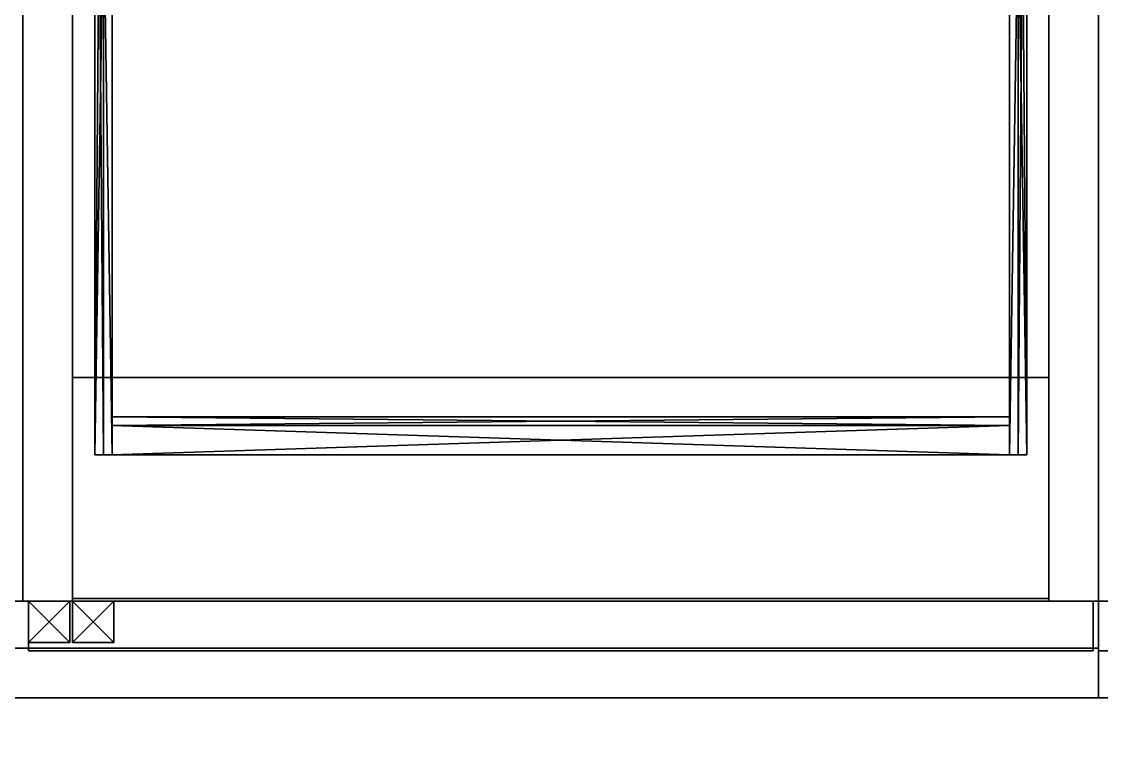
# Model space of a CAD drawing. Extents: x 0 to 7800, y -5130 to 1.
# Drawn here: x 2790.2 to 3181.7, y -869.5 to -609 of the extents above; entities that cross this region are included whole.
import ezdxf

# ---------------------------------------------------------------- set-up
doc = ezdxf.new("R2010")
doc.units = 0
for name, color, linetype in [('LAYER0', 7, 'CONTINUOUS'), ('LAYER111', 7, 'CONTINUOUS'), ('LAYER112', 7, 'CONTINUOUS'), ('LAYER114', 253, 'CONTINUOUS'), ('LAYER115', 253, 'CONTINUOUS'), ('LAYER116', 253, 'CONTINUOUS'), ('LAYER117', 253, 'CONTINUOUS'), ('LAYER118', 253, 'CONTINUOUS'), ('LAYER119', 253, 'CONTINUOUS'), ('LAYER120', 253, 'CONTINUOUS'), ('LAYER121', 253, 'CONTINUOUS'), ('LAYER122', 253, 'CONTINUOUS'), ('LAYER123', 253, 'CONTINUOUS'), ('LAYER124', 253, 'CONTINUOUS'), ('LAYER125', 253, 'CONTINUOUS'), ('LAYER126', 253, 'CONTINUOUS'), ('LAYER127', 253, 'CONTINUOUS'), ('LAYER128', 253, 'CONTINUOUS'), ('LAYER130', 253, 'CONTINUOUS'), ('LAYER131', 253, 'CONTINUOUS'), ('LAYER2', 7, 'CONTINUOUS'), ('LAYER283', 35, 'CONTINUOUS'), ('LAYER285', 35, 'CONTINUOUS'), ('LAYER286', 35, 'CONTINUOUS'), ('LAYER34', 7, 'CONTINUOUS'), ('LAYER9', 7, 'CONTINUOUS'), ('LAYER93', 7, 'CONTINUOUS'), ('LAYER94', 7, 'CONTINUOUS')]:
    doc.layers.add(name, color=color, linetype=linetype)

msp = doc.modelspace()

# ---------------------------------------------------------------- linework, layer by layer
at = {"layer": 'LAYER0'}
for points, invisible_edges in [([(4030.693, -54.002, -5), (1025.693, -1555.002, -5), (1025.693, -54.002, -5), (4030.693, -54.002, -5)], 1), ([(1025.693, -1555.002, -5), (4030.693, -54.002, -5), (1412.693, -4773.002, -5), (1025.693, -1555.002, -5)], 7), ([(1025.693, -54.002), (1412.693, -4773.002), (4030.693, -54.002), (1025.693, -54.002)], 3), ([(1412.693, -4773.002, -5), (4030.693, -54.002, -5), (1412.693, -5130.002, -5), (1412.693, -4773.002, -5)], 3), ([(1412.693, -5130.002, -5), (4030.693, -54.002, -5), (2602.693, -4730.002, -5), (1412.693, -5130.002, -5)], 7), ([(4030.693, -54.002), (1412.693, -4773.002), (2602.693, -4730.002), (4030.693, -54.002)], 7), ([(2602.693, -4730.002, -5), (4030.693, -54.002, -5), (4030.693, -289.002, -5), (2602.693, -4730.002, -5)], 5), ([(4030.693, -54.002), (2602.693, -4730.002), (4030.693, -289.002), (4030.693, -54.002)], 3), ([(2602.693, -4730.002, -5), (4030.693, -289.002, -5), (4825.692, -4730.002, -5), (2602.693, -4730.002, -5)], 3), ([(4825.692, -4730.002), (4030.693, -289.002), (2602.693, -4730.002), (4825.692, -4730.002)], 3)]:
    msp.add_3dface(points, dxfattribs=dict(at, invisible_edges=invisible_edges))
at = {"layer": 'LAYER111', "invisible_edges": 1}
for points in [[(3162.695, -204, 181), (2808.695, -819, 181), (2808.695, -204, 181), (3162.695, -204, 181)], [(2808.695, -819, 181), (3162.695, -204, 181), (3162.695, -819, 181), (2808.695, -819, 181)], [(2808.695, -204, 199), (2808.695, -819, 181), (2808.695, -819, 199), (2808.695, -204, 199)], [(2808.695, -819, 181), (2808.695, -204, 199), (2808.695, -204, 181), (2808.695, -819, 181)], [(3162.695, -819, 199), (2808.695, -204, 199), (2808.695, -819, 199), (3162.695, -819, 199)], [(2808.695, -204, 199), (3162.695, -819, 199), (3162.695, -204, 199), (2808.695, -204, 199)], [(3162.695, -204, 181), (3162.695, -819, 199), (3162.695, -819, 181), (3162.695, -204, 181)], [(3162.695, -819, 199), (3162.695, -204, 181), (3162.695, -204, 199), (3162.695, -819, 199)], [(3162.695, -819, 199), (2808.695, -819, 181), (3162.695, -819, 181), (3162.695, -819, 199)], [(2808.695, -819, 181), (3162.695, -819, 199), (2808.695, -819, 199), (2808.695, -819, 181)]]:
    msp.add_3dface(points, dxfattribs=at)
at = {"layer": 'LAYER112', "invisible_edges": 1}
for points in [[(3162.695, -738, 861.5), (2808.695, -818, 861.5), (2808.695, -738, 861.5), (3162.695, -738, 861.5)], [(2808.695, -818, 861.5), (3162.695, -738, 861.5), (3162.695, -818, 861.5), (2808.695, -818, 861.5)], [(2808.695, -738, 879.5), (2808.695, -818, 861.5), (2808.695, -818, 879.5), (2808.695, -738, 879.5)], [(2808.695, -818, 861.5), (2808.695, -738, 879.5), (2808.695, -738, 861.5), (2808.695, -818, 861.5)], [(2808.695, -738, 879.5), (3162.695, -738, 861.5), (2808.695, -738, 861.5), (2808.695, -738, 879.5)], [(3162.695, -738, 861.5), (2808.695, -738, 879.5), (3162.695, -738, 879.5), (3162.695, -738, 861.5)], [(3162.695, -818, 879.5), (2808.695, -738, 879.5), (2808.695, -818, 879.5), (3162.695, -818, 879.5)], [(2808.695, -738, 879.5), (3162.695, -818, 879.5), (3162.695, -738, 879.5), (2808.695, -738, 879.5)], [(3162.695, -738, 861.5), (3162.695, -818, 879.5), (3162.695, -818, 861.5), (3162.695, -738, 861.5)], [(3162.695, -818, 879.5), (3162.695, -738, 861.5), (3162.695, -738, 879.5), (3162.695, -818, 879.5)], [(3162.695, -818, 879.5), (2808.695, -818, 861.5), (3162.695, -818, 861.5), (3162.695, -818, 879.5)], [(2808.695, -818, 861.5), (3162.695, -818, 879.5), (2808.695, -818, 879.5), (2808.695, -818, 861.5)]]:
    msp.add_3dface(points, dxfattribs=at)
at = {"layer": 'LAYER114'}
for points in [[(2808.695, -834, 184), (2808.695, -834, 199), (2808.695, -819, 184), (2808.695, -834, 184)], [(2808.695, -819, 184), (2808.695, -834, 199), (2808.695, -819, 199), (2808.695, -819, 184)], [(2808.695, -819, 184), (2808.695, -819, 199), (2823.695, -819, 184), (2808.695, -819, 184)], [(2823.695, -819, 184), (2808.695, -819, 199), (2823.695, -819, 199), (2823.695, -819, 184)], [(2808.695, -834, 184), (2808.695, -819, 184), (2823.695, -834, 184), (2808.695, -834, 184)], [(2823.695, -834, 184), (2808.695, -819, 184), (2823.695, -819, 184), (2823.695, -834, 184)], [(2823.695, -834, 199), (2823.695, -819, 199), (2808.695, -834, 199), (2823.695, -834, 199)], [(2808.695, -834, 199), (2823.695, -819, 199), (2808.695, -819, 199), (2808.695, -834, 199)], [(2823.695, -834, 184), (2823.695, -819, 184), (2823.695, -834, 199), (2823.695, -834, 184)], [(2823.695, -834, 199), (2823.695, -819, 184), (2823.695, -819, 199), (2823.695, -834, 199)], [(2823.695, -834, 184), (2823.695, -834, 199), (2808.695, -834, 184), (2823.695, -834, 184)], [(2808.695, -834, 184), (2823.695, -834, 199), (2808.695, -834, 199), (2808.695, -834, 184)]]:
    msp.add_3dface(points, dxfattribs=at)
at = {"layer": 'LAYER115'}
for points in [[(2808.695, -834, 184), (2808.695, -834, 199), (2808.695, -819, 184), (2808.695, -834, 184)], [(2808.695, -819, 184), (2808.695, -834, 199), (2808.695, -819, 199), (2808.695, -819, 184)], [(2808.695, -819, 184), (2808.695, -819, 199), (2823.695, -819, 184), (2808.695, -819, 184)], [(2823.695, -819, 184), (2808.695, -819, 199), (2823.695, -819, 199), (2823.695, -819, 184)], [(2808.695, -834, 184), (2808.695, -819, 184), (2823.695, -834, 184), (2808.695, -834, 184)], [(2823.695, -834, 184), (2808.695, -819, 184), (2823.695, -819, 184), (2823.695, -834, 184)], [(2823.695, -834, 199), (2823.695, -819, 199), (2808.695, -834, 199), (2823.695, -834, 199)], [(2808.695, -834, 199), (2823.695, -819, 199), (2808.695, -819, 199), (2808.695, -834, 199)], [(2823.695, -834, 184), (2823.695, -819, 184), (2823.695, -834, 199), (2823.695, -834, 184)], [(2823.695, -834, 199), (2823.695, -819, 184), (2823.695, -819, 199), (2823.695, -834, 199)], [(2823.695, -834, 184), (2823.695, -834, 199), (2808.695, -834, 184), (2823.695, -834, 184)], [(2808.695, -834, 184), (2823.695, -834, 199), (2808.695, -834, 199), (2808.695, -834, 184)]]:
    msp.add_3dface(points, dxfattribs=at)
at = {"layer": 'LAYER116'}
for points in [[(2808.695, -834, 184), (2808.695, -834, 199), (2808.695, -819, 184), (2808.695, -834, 184)], [(2808.695, -819, 184), (2808.695, -834, 199), (2808.695, -819, 199), (2808.695, -819, 184)], [(2808.695, -819, 184), (2808.695, -819, 199), (2823.695, -819, 184), (2808.695, -819, 184)], [(2823.695, -819, 184), (2808.695, -819, 199), (2823.695, -819, 199), (2823.695, -819, 184)], [(2808.695, -834, 184), (2808.695, -819, 184), (2823.695, -834, 184), (2808.695, -834, 184)], [(2823.695, -834, 184), (2808.695, -819, 184), (2823.695, -819, 184), (2823.695, -834, 184)], [(2823.695, -834, 199), (2823.695, -819, 199), (2808.695, -834, 199), (2823.695, -834, 199)], [(2808.695, -834, 199), (2823.695, -819, 199), (2808.695, -819, 199), (2808.695, -834, 199)], [(2823.695, -834, 184), (2823.695, -819, 184), (2823.695, -834, 199), (2823.695, -834, 184)], [(2823.695, -834, 199), (2823.695, -819, 184), (2823.695, -819, 199), (2823.695, -834, 199)], [(2823.695, -834, 184), (2823.695, -834, 199), (2808.695, -834, 184), (2823.695, -834, 184)], [(2808.695, -834, 184), (2823.695, -834, 199), (2808.695, -834, 199), (2808.695, -834, 184)]]:
    msp.add_3dface(points, dxfattribs=at)
at = {"layer": 'LAYER117'}
for points in [[(2808.695, -834, 184), (2808.695, -834, 199), (2808.695, -819, 184), (2808.695, -834, 184)], [(2808.695, -819, 184), (2808.695, -834, 199), (2808.695, -819, 199), (2808.695, -819, 184)], [(2808.695, -819, 184), (2808.695, -819, 199), (2823.695, -819, 184), (2808.695, -819, 184)], [(2823.695, -819, 184), (2808.695, -819, 199), (2823.695, -819, 199), (2823.695, -819, 184)], [(2808.695, -834, 184), (2808.695, -819, 184), (2823.695, -834, 184), (2808.695, -834, 184)], [(2823.695, -834, 184), (2808.695, -819, 184), (2823.695, -819, 184), (2823.695, -834, 184)], [(2823.695, -834, 199), (2823.695, -819, 199), (2808.695, -834, 199), (2823.695, -834, 199)], [(2808.695, -834, 199), (2823.695, -819, 199), (2808.695, -819, 199), (2808.695, -834, 199)], [(2823.695, -834, 184), (2823.695, -819, 184), (2823.695, -834, 199), (2823.695, -834, 184)], [(2823.695, -834, 199), (2823.695, -819, 184), (2823.695, -819, 199), (2823.695, -834, 199)], [(2823.695, -834, 184), (2823.695, -834, 199), (2808.695, -834, 184), (2823.695, -834, 184)], [(2808.695, -834, 184), (2823.695, -834, 199), (2808.695, -834, 199), (2808.695, -834, 184)]]:
    msp.add_3dface(points, dxfattribs=at)
at = {"layer": 'LAYER118'}
for points in [[(2808.695, -834, 184), (2808.695, -834, 199), (2808.695, -819, 184), (2808.695, -834, 184)], [(2808.695, -819, 184), (2808.695, -834, 199), (2808.695, -819, 199), (2808.695, -819, 184)], [(2808.695, -819, 184), (2808.695, -819, 199), (2823.695, -819, 184), (2808.695, -819, 184)], [(2823.695, -819, 184), (2808.695, -819, 199), (2823.695, -819, 199), (2823.695, -819, 184)], [(2808.695, -834, 184), (2808.695, -819, 184), (2823.695, -834, 184), (2808.695, -834, 184)], [(2823.695, -834, 184), (2808.695, -819, 184), (2823.695, -819, 184), (2823.695, -834, 184)], [(2823.695, -834, 199), (2823.695, -819, 199), (2808.695, -834, 199), (2823.695, -834, 199)], [(2808.695, -834, 199), (2823.695, -819, 199), (2808.695, -819, 199), (2808.695, -834, 199)], [(2823.695, -834, 184), (2823.695, -819, 184), (2823.695, -834, 199), (2823.695, -834, 184)], [(2823.695, -834, 199), (2823.695, -819, 184), (2823.695, -819, 199), (2823.695, -834, 199)], [(2823.695, -834, 184), (2823.695, -834, 199), (2808.695, -834, 184), (2823.695, -834, 184)], [(2808.695, -834, 184), (2823.695, -834, 199), (2808.695, -834, 199), (2808.695, -834, 184)]]:
    msp.add_3dface(points, dxfattribs=at)
at = {"layer": 'LAYER119'}
for points in [[(2808.695, -834, 184), (2808.695, -834, 199), (2808.695, -819, 184), (2808.695, -834, 184)], [(2808.695, -819, 184), (2808.695, -834, 199), (2808.695, -819, 199), (2808.695, -819, 184)], [(2808.695, -819, 184), (2808.695, -819, 199), (2823.695, -819, 184), (2808.695, -819, 184)], [(2823.695, -819, 184), (2808.695, -819, 199), (2823.695, -819, 199), (2823.695, -819, 184)], [(2808.695, -834, 184), (2808.695, -819, 184), (2823.695, -834, 184), (2808.695, -834, 184)], [(2823.695, -834, 184), (2808.695, -819, 184), (2823.695, -819, 184), (2823.695, -834, 184)], [(2823.695, -834, 199), (2823.695, -819, 199), (2808.695, -834, 199), (2823.695, -834, 199)], [(2808.695, -834, 199), (2823.695, -819, 199), (2808.695, -819, 199), (2808.695, -834, 199)], [(2823.695, -834, 184), (2823.695, -819, 184), (2823.695, -834, 199), (2823.695, -834, 184)], [(2823.695, -834, 199), (2823.695, -819, 184), (2823.695, -819, 199), (2823.695, -834, 199)], [(2823.695, -834, 184), (2823.695, -834, 199), (2808.695, -834, 184), (2823.695, -834, 184)], [(2808.695, -834, 184), (2823.695, -834, 199), (2808.695, -834, 199), (2808.695, -834, 184)]]:
    msp.add_3dface(points, dxfattribs=at)
at = {"layer": 'LAYER120'}
for points in [[(2808.695, -834, 184), (2808.695, -834, 199), (2808.695, -819, 184), (2808.695, -834, 184)], [(2808.695, -819, 184), (2808.695, -834, 199), (2808.695, -819, 199), (2808.695, -819, 184)], [(2808.695, -819, 184), (2808.695, -819, 199), (2823.695, -819, 184), (2808.695, -819, 184)], [(2823.695, -819, 184), (2808.695, -819, 199), (2823.695, -819, 199), (2823.695, -819, 184)], [(2808.695, -834, 184), (2808.695, -819, 184), (2823.695, -834, 184), (2808.695, -834, 184)], [(2823.695, -834, 184), (2808.695, -819, 184), (2823.695, -819, 184), (2823.695, -834, 184)], [(2823.695, -834, 199), (2823.695, -819, 199), (2808.695, -834, 199), (2823.695, -834, 199)], [(2808.695, -834, 199), (2823.695, -819, 199), (2808.695, -819, 199), (2808.695, -834, 199)], [(2823.695, -834, 184), (2823.695, -819, 184), (2823.695, -834, 199), (2823.695, -834, 184)], [(2823.695, -834, 199), (2823.695, -819, 184), (2823.695, -819, 199), (2823.695, -834, 199)], [(2823.695, -834, 184), (2823.695, -834, 199), (2808.695, -834, 184), (2823.695, -834, 184)], [(2808.695, -834, 184), (2823.695, -834, 199), (2808.695, -834, 199), (2808.695, -834, 184)]]:
    msp.add_3dface(points, dxfattribs=at)
at = {"layer": 'LAYER121'}
for points in [[(2808.695, -834, 184), (2808.695, -834, 199), (2808.695, -819, 184), (2808.695, -834, 184)], [(2808.695, -819, 184), (2808.695, -834, 199), (2808.695, -819, 199), (2808.695, -819, 184)], [(2808.695, -819, 184), (2808.695, -819, 199), (2823.695, -819, 184), (2808.695, -819, 184)], [(2823.695, -819, 184), (2808.695, -819, 199), (2823.695, -819, 199), (2823.695, -819, 184)], [(2808.695, -834, 184), (2808.695, -819, 184), (2823.695, -834, 184), (2808.695, -834, 184)], [(2823.695, -834, 184), (2808.695, -819, 184), (2823.695, -819, 184), (2823.695, -834, 184)], [(2823.695, -834, 199), (2823.695, -819, 199), (2808.695, -834, 199), (2823.695, -834, 199)], [(2808.695, -834, 199), (2823.695, -819, 199), (2808.695, -819, 199), (2808.695, -834, 199)], [(2823.695, -834, 184), (2823.695, -819, 184), (2823.695, -834, 199), (2823.695, -834, 184)], [(2823.695, -834, 199), (2823.695, -819, 184), (2823.695, -819, 199), (2823.695, -834, 199)], [(2823.695, -834, 184), (2823.695, -834, 199), (2808.695, -834, 184), (2823.695, -834, 184)], [(2808.695, -834, 184), (2823.695, -834, 199), (2808.695, -834, 199), (2808.695, -834, 184)]]:
    msp.add_3dface(points, dxfattribs=at)
at = {"layer": 'LAYER122'}
for points in [[(2808.695, -834, 184), (2808.695, -834, 199), (2808.695, -819, 184), (2808.695, -834, 184)], [(2808.695, -819, 184), (2808.695, -834, 199), (2808.695, -819, 199), (2808.695, -819, 184)], [(2808.695, -819, 184), (2808.695, -819, 199), (2823.695, -819, 184), (2808.695, -819, 184)], [(2823.695, -819, 184), (2808.695, -819, 199), (2823.695, -819, 199), (2823.695, -819, 184)], [(2808.695, -834, 184), (2808.695, -819, 184), (2823.695, -834, 184), (2808.695, -834, 184)], [(2823.695, -834, 184), (2808.695, -819, 184), (2823.695, -819, 184), (2823.695, -834, 184)], [(2823.695, -834, 199), (2823.695, -819, 199), (2808.695, -834, 199), (2823.695, -834, 199)], [(2808.695, -834, 199), (2823.695, -819, 199), (2808.695, -819, 199), (2808.695, -834, 199)], [(2823.695, -834, 184), (2823.695, -819, 184), (2823.695, -834, 199), (2823.695, -834, 184)], [(2823.695, -834, 199), (2823.695, -819, 184), (2823.695, -819, 199), (2823.695, -834, 199)], [(2823.695, -834, 184), (2823.695, -834, 199), (2808.695, -834, 184), (2823.695, -834, 184)], [(2808.695, -834, 184), (2823.695, -834, 199), (2808.695, -834, 199), (2808.695, -834, 184)]]:
    msp.add_3dface(points, dxfattribs=at)
at = {"layer": 'LAYER123'}
for points in [[(2808.695, -834, 184), (2808.695, -834, 199), (2808.695, -819, 184), (2808.695, -834, 184)], [(2808.695, -819, 184), (2808.695, -834, 199), (2808.695, -819, 199), (2808.695, -819, 184)], [(2808.695, -819, 184), (2808.695, -819, 199), (2823.695, -819, 184), (2808.695, -819, 184)], [(2823.695, -819, 184), (2808.695, -819, 199), (2823.695, -819, 199), (2823.695, -819, 184)], [(2808.695, -834, 184), (2808.695, -819, 184), (2823.695, -834, 184), (2808.695, -834, 184)], [(2823.695, -834, 184), (2808.695, -819, 184), (2823.695, -819, 184), (2823.695, -834, 184)], [(2823.695, -834, 199), (2823.695, -819, 199), (2808.695, -834, 199), (2823.695, -834, 199)], [(2808.695, -834, 199), (2823.695, -819, 199), (2808.695, -819, 199), (2808.695, -834, 199)], [(2823.695, -834, 184), (2823.695, -819, 184), (2823.695, -834, 199), (2823.695, -834, 184)], [(2823.695, -834, 199), (2823.695, -819, 184), (2823.695, -819, 199), (2823.695, -834, 199)], [(2823.695, -834, 184), (2823.695, -834, 199), (2808.695, -834, 184), (2823.695, -834, 184)], [(2808.695, -834, 184), (2823.695, -834, 199), (2808.695, -834, 199), (2808.695, -834, 184)]]:
    msp.add_3dface(points, dxfattribs=at)
at = {"layer": 'LAYER124'}
for points in [[(2808.695, -834, 184), (2808.695, -834, 199), (2808.695, -819, 184), (2808.695, -834, 184)], [(2808.695, -819, 184), (2808.695, -834, 199), (2808.695, -819, 199), (2808.695, -819, 184)], [(2808.695, -819, 184), (2808.695, -819, 199), (2823.695, -819, 184), (2808.695, -819, 184)], [(2823.695, -819, 184), (2808.695, -819, 199), (2823.695, -819, 199), (2823.695, -819, 184)], [(2808.695, -834, 184), (2808.695, -819, 184), (2823.695, -834, 184), (2808.695, -834, 184)], [(2823.695, -834, 184), (2808.695, -819, 184), (2823.695, -819, 184), (2823.695, -834, 184)], [(2823.695, -834, 199), (2823.695, -819, 199), (2808.695, -834, 199), (2823.695, -834, 199)], [(2808.695, -834, 199), (2823.695, -819, 199), (2808.695, -819, 199), (2808.695, -834, 199)], [(2823.695, -834, 184), (2823.695, -819, 184), (2823.695, -834, 199), (2823.695, -834, 184)], [(2823.695, -834, 199), (2823.695, -819, 184), (2823.695, -819, 199), (2823.695, -834, 199)], [(2823.695, -834, 184), (2823.695, -834, 199), (2808.695, -834, 184), (2823.695, -834, 184)], [(2808.695, -834, 184), (2823.695, -834, 199), (2808.695, -834, 199), (2808.695, -834, 184)]]:
    msp.add_3dface(points, dxfattribs=at)
at = {"layer": 'LAYER125'}
for points in [[(2808.695, -834, 184), (2808.695, -834, 199), (2808.695, -819, 184), (2808.695, -834, 184)], [(2808.695, -819, 184), (2808.695, -834, 199), (2808.695, -819, 199), (2808.695, -819, 184)], [(2808.695, -819, 184), (2808.695, -819, 199), (2823.695, -819, 184), (2808.695, -819, 184)], [(2823.695, -819, 184), (2808.695, -819, 199), (2823.695, -819, 199), (2823.695, -819, 184)], [(2808.695, -834, 184), (2808.695, -819, 184), (2823.695, -834, 184), (2808.695, -834, 184)], [(2823.695, -834, 184), (2808.695, -819, 184), (2823.695, -819, 184), (2823.695, -834, 184)], [(2823.695, -834, 199), (2823.695, -819, 199), (2808.695, -834, 199), (2823.695, -834, 199)], [(2808.695, -834, 199), (2823.695, -819, 199), (2808.695, -819, 199), (2808.695, -834, 199)], [(2823.695, -834, 184), (2823.695, -819, 184), (2823.695, -834, 199), (2823.695, -834, 184)], [(2823.695, -834, 199), (2823.695, -819, 184), (2823.695, -819, 199), (2823.695, -834, 199)], [(2823.695, -834, 184), (2823.695, -834, 199), (2808.695, -834, 184), (2823.695, -834, 184)], [(2808.695, -834, 184), (2823.695, -834, 199), (2808.695, -834, 199), (2808.695, -834, 184)]]:
    msp.add_3dface(points, dxfattribs=at)
at = {"layer": 'LAYER126'}
for points in [[(2792.695, -834, 842), (2792.695, -834, 857), (2792.695, -819, 842), (2792.695, -834, 842)], [(2792.695, -819, 842), (2792.695, -834, 857), (2792.695, -819, 857), (2792.695, -819, 842)], [(2792.695, -819, 842), (2792.695, -819, 857), (2807.695, -819, 842), (2792.695, -819, 842)], [(2807.695, -819, 842), (2792.695, -819, 857), (2807.695, -819, 857), (2807.695, -819, 842)], [(2792.695, -834, 842), (2792.695, -819, 842), (2807.695, -834, 842), (2792.695, -834, 842)], [(2807.695, -834, 842), (2792.695, -819, 842), (2807.695, -819, 842), (2807.695, -834, 842)], [(2807.695, -834, 857), (2807.695, -819, 857), (2792.695, -834, 857), (2807.695, -834, 857)], [(2792.695, -834, 857), (2807.695, -819, 857), (2792.695, -819, 857), (2792.695, -834, 857)], [(2807.695, -834, 842), (2807.695, -819, 842), (2807.695, -834, 857), (2807.695, -834, 842)], [(2807.695, -834, 857), (2807.695, -819, 842), (2807.695, -819, 857), (2807.695, -834, 857)], [(2807.695, -834, 842), (2807.695, -834, 857), (2792.695, -834, 842), (2807.695, -834, 842)], [(2792.695, -834, 842), (2807.695, -834, 857), (2792.695, -834, 857), (2792.695, -834, 842)]]:
    msp.add_3dface(points, dxfattribs=at)
at = {"layer": 'LAYER127'}
for points in [[(2792.695, -834, 842), (2792.695, -834, 857), (2792.695, -819, 842), (2792.695, -834, 842)], [(2792.695, -819, 842), (2792.695, -834, 857), (2792.695, -819, 857), (2792.695, -819, 842)], [(2792.695, -819, 842), (2792.695, -819, 857), (2807.695, -819, 842), (2792.695, -819, 842)], [(2807.695, -819, 842), (2792.695, -819, 857), (2807.695, -819, 857), (2807.695, -819, 842)], [(2792.695, -834, 842), (2792.695, -819, 842), (2807.695, -834, 842), (2792.695, -834, 842)], [(2807.695, -834, 842), (2792.695, -819, 842), (2807.695, -819, 842), (2807.695, -834, 842)], [(2807.695, -834, 857), (2807.695, -819, 857), (2792.695, -834, 857), (2807.695, -834, 857)], [(2792.695, -834, 857), (2807.695, -819, 857), (2792.695, -819, 857), (2792.695, -834, 857)], [(2807.695, -834, 842), (2807.695, -819, 842), (2807.695, -834, 857), (2807.695, -834, 842)], [(2807.695, -834, 857), (2807.695, -819, 842), (2807.695, -819, 857), (2807.695, -834, 857)], [(2807.695, -834, 842), (2807.695, -834, 857), (2792.695, -834, 842), (2807.695, -834, 842)], [(2792.695, -834, 842), (2807.695, -834, 857), (2792.695, -834, 857), (2792.695, -834, 842)]]:
    msp.add_3dface(points, dxfattribs=at)
at = {"layer": 'LAYER128', "invisible_edges": 1}
for points in [[(2792.695, -819, 842), (3178.695, -819, 184), (2792.695, -819, 184), (2792.695, -819, 842)], [(3178.695, -819, 184), (2792.695, -819, 842), (3178.695, -819, 842), (3178.695, -819, 184)], [(2792.695, -837, 184), (3178.695, -819, 184), (3178.695, -837, 184), (2792.695, -837, 184)], [(3178.695, -819, 184), (2792.695, -837, 184), (2792.695, -819, 184), (3178.695, -819, 184)], [(2792.695, -819, 842), (3178.695, -837, 842), (3178.695, -819, 842), (2792.695, -819, 842)], [(3178.695, -837, 842), (2792.695, -819, 842), (2792.695, -837, 842), (3178.695, -837, 842)], [(2792.695, -837, 184), (2792.695, -819, 842), (2792.695, -819, 184), (2792.695, -837, 184)], [(2792.695, -819, 842), (2792.695, -837, 184), (2792.695, -837, 842), (2792.695, -819, 842)], [(3178.695, -837, 842), (3178.695, -819, 184), (3178.695, -819, 842), (3178.695, -837, 842)], [(3178.695, -819, 184), (3178.695, -837, 842), (3178.695, -837, 184), (3178.695, -819, 184)], [(3178.695, -837, 842), (2792.695, -837, 184), (3178.695, -837, 184), (3178.695, -837, 842)], [(2792.695, -837, 184), (3178.695, -837, 842), (2792.695, -837, 842), (2792.695, -837, 184)]]:
    msp.add_3dface(points, dxfattribs=at)
at = {"layer": 'LAYER130'}
for points in [[(2816.695, -766, 199), (2823.073, -766, 199), (2816.695, -364, 199), (2816.695, -766, 199)], [(2816.695, -364, 199), (2823.073, -766, 199), (2823.073, -364, 199), (2816.695, -364, 199)], [(2816.695, -766, 202), (2816.695, -766, 199), (2816.695, -364, 202), (2816.695, -766, 202)], [(2816.695, -364, 202), (2816.695, -766, 199), (2816.695, -364, 199), (2816.695, -364, 202)], [(2819.884, -766, 202), (2816.695, -766, 202), (2819.884, -364, 202), (2819.884, -766, 202)], [(2819.884, -364, 202), (2816.695, -766, 202), (2816.695, -364, 202), (2819.884, -364, 202)], [(2816.695, -766, 223), (2819.884, -766, 223), (2816.695, -364, 223), (2816.695, -766, 223)], [(2816.695, -364, 223), (2819.884, -766, 223), (2819.884, -364, 223), (2816.695, -364, 223)], [(2816.695, -766, 226), (2816.695, -766, 223), (2816.695, -364, 226), (2816.695, -766, 226)], [(2816.695, -364, 226), (2816.695, -766, 223), (2816.695, -364, 223), (2816.695, -364, 226)], [(2823.073, -766, 226), (2816.695, -766, 226), (2823.073, -364, 226), (2823.073, -766, 226)], [(2823.073, -364, 226), (2816.695, -766, 226), (2816.695, -364, 226), (2823.073, -364, 226)], [(2823.073, -766, 226), (2823.073, -364, 226), (2816.695, -766, 226), (2823.073, -766, 226)], [(2816.695, -766, 226), (2816.695, -364, 226), (2816.695, -766, 223), (2816.695, -766, 226)], [(2823.073, -364, 226), (2816.695, -364, 226), (2816.695, -766, 226), (2823.073, -364, 226)], [(2816.695, -766, 202), (2816.695, -364, 202), (2816.695, -766, 199), (2816.695, -766, 202)], [(2819.884, -364, 202), (2816.695, -364, 202), (2816.695, -766, 202), (2819.884, -364, 202)], [(2819.884, -766, 202), (2819.884, -364, 202), (2816.695, -766, 202), (2819.884, -766, 202)], [(2816.695, -766, 223), (2816.695, -364, 223), (2819.884, -766, 223), (2816.695, -766, 223)], [(2816.695, -364, 226), (2816.695, -364, 223), (2816.695, -766, 223), (2816.695, -364, 226)], [(2816.695, -766, 199), (2816.695, -364, 199), (2823.073, -766, 199), (2816.695, -766, 199)], [(2816.695, -364, 223), (2819.884, -364, 223), (2819.884, -766, 223), (2816.695, -364, 223)], [(2816.695, -364, 199), (2823.073, -364, 199), (2823.073, -766, 199), (2816.695, -364, 199)], [(2816.695, -364, 202), (2816.695, -364, 199), (2816.695, -766, 199), (2816.695, -364, 202)], [(2819.884, -766, 223), (2819.884, -766, 202), (2819.884, -364, 223), (2819.884, -766, 223)], [(2819.884, -364, 223), (2819.884, -766, 202), (2819.884, -364, 202), (2819.884, -364, 223)], [(2819.884, -364, 223), (2819.884, -364, 202), (2819.884, -766, 202), (2819.884, -364, 223)], [(2819.884, -766, 223), (2819.884, -364, 223), (2819.884, -766, 202), (2819.884, -766, 223)], [(2823.073, -766, 199), (2823.073, -766, 226), (2823.073, -364, 199), (2823.073, -766, 199)], [(2823.073, -364, 199), (2823.073, -766, 226), (2823.073, -364, 226), (2823.073, -364, 199)], [(2823.073, -766, 199), (2823.073, -364, 199), (2823.073, -766, 226), (2823.073, -766, 199)], [(2823.073, -364, 199), (2823.073, -364, 226), (2823.073, -766, 226), (2823.073, -364, 199)], [(3154.695, -766, 199), (3148.318, -766, 199), (3154.695, -364, 199), (3154.695, -766, 199)], [(3154.695, -364, 199), (3148.318, -766, 199), (3148.318, -364, 199), (3154.695, -364, 199)], [(3148.318, -766, 226), (3154.695, -766, 226), (3148.318, -364, 226), (3148.318, -766, 226)], [(3148.318, -364, 226), (3154.695, -766, 226), (3154.695, -364, 226), (3148.318, -364, 226)], [(3148.318, -766, 199), (3148.318, -766, 226), (3148.318, -364, 199), (3148.318, -766, 199)], [(3148.318, -364, 199), (3148.318, -766, 226), (3148.318, -364, 226), (3148.318, -364, 199)], [(3154.695, -766, 199), (3154.695, -364, 199), (3148.318, -766, 199), (3154.695, -766, 199)], [(3148.318, -766, 199), (3148.318, -364, 199), (3148.318, -766, 226), (3148.318, -766, 199)], [(3148.318, -364, 199), (3148.318, -364, 226), (3148.318, -766, 226), (3148.318, -364, 199)], [(3148.318, -766, 226), (3148.318, -364, 226), (3154.695, -766, 226), (3148.318, -766, 226)], [(3154.695, -364, 199), (3148.318, -364, 199), (3148.318, -766, 199), (3154.695, -364, 199)], [(3148.318, -364, 226), (3154.695, -364, 226), (3154.695, -766, 226), (3148.318, -364, 226)], [(3151.506, -766, 202), (3154.695, -766, 202), (3151.506, -364, 202), (3151.506, -766, 202)], [(3151.506, -364, 202), (3154.695, -766, 202), (3154.695, -364, 202), (3151.506, -364, 202)], [(3151.506, -766, 223), (3151.506, -766, 202), (3151.506, -364, 223), (3151.506, -766, 223)], [(3151.506, -364, 223), (3151.506, -766, 202), (3151.506, -364, 202), (3151.506, -364, 223)], [(3154.695, -766, 223), (3151.506, -766, 223), (3154.695, -364, 223), (3154.695, -766, 223)], [(3154.695, -364, 223), (3151.506, -766, 223), (3151.506, -364, 223), (3154.695, -364, 223)], [(3154.695, -766, 223), (3154.695, -364, 223), (3151.506, -766, 223), (3154.695, -766, 223)], [(3151.506, -766, 223), (3151.506, -364, 223), (3151.506, -766, 202), (3151.506, -766, 223)], [(3151.506, -364, 223), (3151.506, -364, 202), (3151.506, -766, 202), (3151.506, -364, 223)], [(3154.695, -364, 223), (3151.506, -364, 223), (3151.506, -766, 223), (3154.695, -364, 223)], [(3154.695, -766, 202), (3154.695, -766, 199), (3154.695, -364, 202), (3154.695, -766, 202)], [(3154.695, -364, 202), (3154.695, -766, 199), (3154.695, -364, 199), (3154.695, -364, 202)], [(3154.695, -766, 226), (3154.695, -766, 223), (3154.695, -364, 226), (3154.695, -766, 226)], [(3154.695, -364, 226), (3154.695, -766, 223), (3154.695, -364, 223), (3154.695, -364, 226)], [(3154.695, -766, 226), (3154.695, -364, 226), (3154.695, -766, 223), (3154.695, -766, 226)], [(3154.695, -364, 226), (3154.695, -364, 223), (3154.695, -766, 223), (3154.695, -364, 226)], [(3154.695, -364, 202), (3154.695, -364, 199), (3154.695, -766, 199), (3154.695, -364, 202)], [(2823.073, -755.3369, 199), (2823.073, -755.3369, 216), (2823.073, -752.1379, 199), (2823.073, -755.3369, 199)], [(2823.073, -752.1379, 199), (2823.073, -755.3369, 216), (2823.073, -752.1379, 216), (2823.073, -752.1379, 199)], [(2823.073, -752.1379, 199), (2823.073, -752.1379, 216), (3148.318, -752.1379, 199), (2823.073, -752.1379, 199)], [(3148.318, -752.1379, 199), (2823.073, -752.1379, 216), (3148.318, -752.1379, 216), (3148.318, -752.1379, 199)], [(2823.073, -755.3369, 199), (2823.073, -752.1379, 199), (3148.318, -755.3369, 199), (2823.073, -755.3369, 199)], [(3148.318, -755.3369, 199), (2823.073, -752.1379, 199), (3148.318, -752.1379, 199), (3148.318, -755.3369, 199)], [(3148.318, -755.3369, 216), (3148.318, -752.1379, 216), (2823.073, -755.3369, 216), (3148.318, -755.3369, 216)], [(2823.073, -755.3369, 216), (3148.318, -752.1379, 216), (2823.073, -752.1379, 216), (2823.073, -755.3369, 216)], [(3148.318, -755.3369, 199), (3148.318, -755.3369, 216), (2823.073, -755.3369, 199), (3148.318, -755.3369, 199)], [(2823.073, -755.3369, 199), (3148.318, -755.3369, 216), (2823.073, -755.3369, 216), (2823.073, -755.3369, 199)], [(2823.073, -766, 199), (2823.073, -766, 202), (2823.073, -755.3369, 199), (2823.073, -766, 199)], [(2823.073, -755.3369, 199), (2823.073, -766, 202), (2823.073, -755.3369, 202), (2823.073, -755.3369, 199)], [(2823.073, -755.3369, 199), (2823.073, -755.3369, 202), (3148.318, -755.3369, 199), (2823.073, -755.3369, 199)], [(3148.318, -755.3369, 199), (2823.073, -755.3369, 202), (3148.318, -755.3369, 202), (3148.318, -755.3369, 199)], [(2823.073, -766, 199), (2823.073, -755.3369, 199), (3148.318, -766, 199), (2823.073, -766, 199)], [(3148.318, -766, 199), (2823.073, -755.3369, 199), (3148.318, -755.3369, 199), (3148.318, -766, 199)], [(3148.318, -766, 202), (3148.318, -755.3369, 202), (2823.073, -766, 202), (3148.318, -766, 202)], [(2823.073, -766, 202), (3148.318, -755.3369, 202), (2823.073, -755.3369, 202), (2823.073, -766, 202)], [(3148.318, -755.3369, 199), (2823.073, -755.3369, 199), (3148.318, -755.3369, 216), (3148.318, -755.3369, 199)], [(3148.318, -755.3369, 199), (3148.318, -752.1379, 199), (3148.318, -755.3369, 216), (3148.318, -755.3369, 199)], [(3148.318, -755.3369, 216), (3148.318, -752.1379, 199), (3148.318, -752.1379, 216), (3148.318, -755.3369, 216)], [(3148.318, -766, 199), (3148.318, -755.3369, 199), (3148.318, -766, 202), (3148.318, -766, 199)], [(3148.318, -766, 202), (3148.318, -755.3369, 199), (3148.318, -755.3369, 202), (3148.318, -766, 202)], [(3148.318, -766, 199), (3148.318, -766, 202), (2823.073, -766, 199), (3148.318, -766, 199)], [(2823.073, -766, 199), (3148.318, -766, 202), (2823.073, -766, 202), (2823.073, -766, 199)]]:
    msp.add_3dface(points, dxfattribs=at)
at = {"layer": 'LAYER131', "invisible_edges": 1}
for points in [[(3180.695, -819, 877), (3880.695, -819, 184), (3180.695, -819, 184), (3180.695, -819, 877)], [(3880.695, -819, 184), (3180.695, -819, 877), (3880.695, -819, 877), (3880.695, -819, 184)], [(3180.695, -837, 184), (3880.695, -819, 184), (3880.695, -837, 184), (3180.695, -837, 184)], [(3880.695, -819, 184), (3180.695, -837, 184), (3180.695, -819, 184), (3880.695, -819, 184)], [(3180.695, -819, 877), (3880.695, -837, 877), (3880.695, -819, 877), (3180.695, -819, 877)], [(3880.695, -837, 877), (3180.695, -819, 877), (3180.695, -837, 877), (3880.695, -837, 877)], [(3180.695, -837, 184), (3180.695, -819, 877), (3180.695, -819, 184), (3180.695, -837, 184)], [(3180.695, -819, 877), (3180.695, -837, 184), (3180.695, -837, 877), (3180.695, -819, 877)], [(3880.695, -837, 877), (3180.695, -837, 184), (3880.695, -837, 184), (3880.695, -837, 877)], [(3180.695, -837, 184), (3880.695, -837, 877), (3180.695, -837, 877), (3180.695, -837, 184)]]:
    msp.add_3dface(points, dxfattribs=at)
at = {"layer": 'LAYER283', "invisible_edges": 1}
for points in [[(3880.695, -854, 880), (3180.695, -204, 880), (3880.695, -204, 880), (3880.695, -854, 880)], [(3180.695, -204, 880), (3880.695, -854, 880), (3180.695, -854, 880), (3180.695, -204, 880)], [(3180.695, -854, 930), (3880.695, -204, 930), (3180.695, -204, 930), (3180.695, -854, 930)], [(3880.695, -204, 930), (3180.695, -854, 930), (3880.695, -854, 930), (3880.695, -204, 930)], [(3180.695, -854, 930), (3180.695, -204, 880), (3180.695, -854, 880), (3180.695, -854, 930)], [(3180.695, -204, 880), (3180.695, -854, 930), (3180.695, -204, 930), (3180.695, -204, 880)], [(3880.695, -854, 880), (3180.695, -854, 930), (3180.695, -854, 880), (3880.695, -854, 880)], [(3180.695, -854, 930), (3880.695, -854, 880), (3880.695, -854, 930), (3180.695, -854, 930)]]:
    msp.add_3dface(points, dxfattribs=at)
at = {"layer": 'LAYER285'}
for points, invisible_edges in [([(2597.965, -394.08, 880), (3180.695, -204, 880), (3180.695, -854, 880), (2597.965, -394.08, 880)], 5), ([(3180.695, -204, 910), (2597.965, -394.08, 910), (3180.695, -854, 910), (3180.695, -204, 910)], 3), ([(3180.695, -204, 910), (3180.695, -854, 880), (3180.695, -204, 880), (3180.695, -204, 910)], 1), ([(3180.695, -854, 880), (3180.695, -204, 910), (3180.695, -854, 910), (3180.695, -854, 880)], 1), ([(2597.965, -394.08, 880), (3180.695, -854, 880), (2608.935, -403.4, 880), (2597.965, -394.08, 880)], 3), ([(3180.695, -854, 910), (2597.965, -394.08, 910), (2608.935, -403.4, 910), (3180.695, -854, 910)], 5), ([(2608.935, -403.4, 880), (3180.695, -854, 880), (2618.485, -414.39, 880), (2608.935, -403.4, 880)], 3), ([(3180.695, -854, 910), (2608.935, -403.4, 910), (2618.485, -414.39, 910), (3180.695, -854, 910)], 5), ([(2618.485, -414.39, 880), (3180.695, -854, 880), (2625.875, -426.82, 880), (2618.485, -414.39, 880)], 3), ([(3180.695, -854, 910), (2618.485, -414.39, 910), (2625.875, -426.82, 910), (3180.695, -854, 910)], 5), ([(2625.875, -426.82, 880), (3180.695, -854, 880), (2631.605, -440.2, 880), (2625.875, -426.82, 880)], 3), ([(3180.695, -854, 910), (2625.875, -426.82, 910), (2631.605, -440.2, 910), (3180.695, -854, 910)], 5), ([(2631.605, -440.2, 880), (3180.695, -854, 880), (2634.945, -454.3, 880), (2631.605, -440.2, 880)], 3), ([(3180.695, -854, 910), (2631.605, -440.2, 910), (2634.945, -454.3, 910), (3180.695, -854, 910)], 5), ([(2634.945, -454.3, 880), (3180.695, -854, 880), (2636.135, -468.64, 880), (2634.945, -454.3, 880)], 3), ([(3180.695, -854, 910), (2634.945, -454.3, 910), (2636.135, -468.64, 910), (3180.695, -854, 910)], 5), ([(2636.135, -468.64, 880), (3180.695, -854, 880), (2636.135, -599.35, 880), (2636.135, -468.64, 880)], 3), ([(3180.695, -854, 910), (2636.135, -468.64, 910), (2636.135, -599.35, 910), (3180.695, -854, 910)], 5), ([(2636.135, -599.35, 880), (3180.695, -854, 880), (2634.945, -613.93, 880), (2636.135, -599.35, 880)], 3), ([(3180.695, -854, 910), (2636.135, -599.35, 910), (2634.945, -613.93, 910), (3180.695, -854, 910)], 5), ([(2634.945, -613.93, 880), (3180.695, -854, 880), (2631.605, -628.03, 880), (2634.945, -613.93, 880)], 3), ([(3180.695, -854, 910), (2634.945, -613.93, 910), (2631.605, -628.03, 910), (3180.695, -854, 910)], 5), ([(2631.605, -628.03, 880), (3180.695, -854, 880), (2625.875, -641.41, 880), (2631.605, -628.03, 880)], 3), ([(3180.695, -854, 910), (2631.605, -628.03, 910), (2625.875, -641.41, 910), (3180.695, -854, 910)], 5), ([(2625.875, -641.41, 880), (3180.695, -854, 880), (2618.485, -653.6, 880), (2625.875, -641.41, 880)], 3), ([(3180.695, -854, 910), (2625.875, -641.41, 910), (2618.485, -653.6, 910), (3180.695, -854, 910)], 5), ([(2618.485, -653.6, 880), (3180.695, -854, 880), (2608.935, -664.59, 880), (2618.485, -653.6, 880)], 3), ([(3180.695, -854, 910), (2618.485, -653.6, 910), (2608.935, -664.59, 910), (3180.695, -854, 910)], 5), ([(2608.935, -664.59, 880), (3180.695, -854, 880), (2597.965, -674.15, 880), (2608.935, -664.59, 880)], 3), ([(3180.695, -854, 910), (2608.935, -664.59, 910), (2597.965, -674.15, 910), (3180.695, -854, 910)], 5), ([(2597.965, -674.15, 880), (3180.695, -854, 880), (2585.795, -681.56, 880), (2597.965, -674.15, 880)], 3), ([(3180.695, -854, 910), (2597.965, -674.15, 910), (2585.795, -681.56, 910), (3180.695, -854, 910)], 5), ([(2585.795, -681.56, 880), (3180.695, -854, 880), (2572.435, -687.06, 880), (2585.795, -681.56, 880)], 3), ([(3180.695, -854, 910), (2585.795, -681.56, 910), (2572.435, -687.06, 910), (3180.695, -854, 910)], 5), ([(2572.435, -687.06, 880), (3180.695, -854, 880), (2558.355, -690.4, 880), (2572.435, -687.06, 880)], 3), ([(3180.695, -854, 910), (2572.435, -687.06, 910), (2558.355, -690.4, 910), (3180.695, -854, 910)], 5), ([(2011.695, -854, 880), (2258.465, -691.6, 880), (3180.695, -854, 880), (2011.695, -854, 880)], 3), ([(3180.695, -854, 910), (2544.045, -691.6, 910), (2011.695, -854, 910), (3180.695, -854, 910)], 3), ([(2544.045, -691.6, 880), (3180.695, -854, 880), (2258.465, -691.6, 880), (2544.045, -691.6, 880)], 3), ([(2558.355, -690.4, 880), (3180.695, -854, 880), (2544.045, -691.6, 880), (2558.355, -690.4, 880)], 3), ([(3180.695, -854, 910), (2558.355, -690.4, 910), (2544.045, -691.6, 910), (3180.695, -854, 910)], 5), ([(3180.695, -854, 880), (2011.695, -854, 910), (2011.695, -854, 880), (3180.695, -854, 880)], 1), ([(2011.695, -854, 910), (3180.695, -854, 880), (3180.695, -854, 910), (2011.695, -854, 910)], 1)]:
    msp.add_3dface(points, dxfattribs=dict(at, invisible_edges=invisible_edges))
at = {"layer": 'LAYER286'}
for points, invisible_edges in [([(2011.695, -854, 910), (3180.695, -836, 910), (3180.695, -854, 910), (2011.695, -854, 910)], 1), ([(3180.695, -836, 910), (2011.695, -854, 910), (2029.695, -836, 910), (3180.695, -836, 910)], 3), ([(3180.695, -854, 930), (2029.695, -836, 930), (2011.695, -854, 930), (3180.695, -854, 930)], 3), ([(2029.695, -836, 930), (3180.695, -836, 910), (2029.695, -836, 910), (2029.695, -836, 930)], 1), ([(3180.695, -836, 910), (2029.695, -836, 930), (3180.695, -836, 930), (3180.695, -836, 910)], 1), ([(2029.695, -836, 930), (3180.695, -854, 930), (3180.695, -836, 930), (2029.695, -836, 930)], 1), ([(3180.695, -854, 930), (3180.695, -836, 910), (3180.695, -836, 930), (3180.695, -854, 930)], 1), ([(3180.695, -836, 910), (3180.695, -854, 930), (3180.695, -854, 910), (3180.695, -836, 910)], 1), ([(3180.695, -854, 930), (2011.695, -854, 910), (3180.695, -854, 910), (3180.695, -854, 930)], 1), ([(2011.695, -854, 910), (3180.695, -854, 930), (2011.695, -854, 930), (2011.695, -854, 910)], 1)]:
    msp.add_3dface(points, dxfattribs=dict(at, invisible_edges=invisible_edges))
at = {"layer": 'LAYER34', "invisible_edges": 1}
for points in [[(2772.695, -204, 180), (2790.695, -819, 180), (2772.695, -819, 180), (2772.695, -204, 180)], [(2790.695, -819, 180), (2772.695, -204, 180), (2790.695, -204, 180), (2790.695, -819, 180)], [(2790.695, -204, 880), (2772.695, -819, 880), (2790.695, -819, 880), (2790.695, -204, 880)], [(2772.695, -819, 880), (2790.695, -204, 880), (2772.695, -204, 880), (2772.695, -819, 880)], [(2790.695, -819, 180), (2790.695, -204, 880), (2790.695, -819, 880), (2790.695, -819, 180)], [(2790.695, -204, 880), (2790.695, -819, 180), (2790.695, -204, 180), (2790.695, -204, 880)], [(2790.695, -819, 180), (2772.695, -819, 880), (2772.695, -819, 180), (2790.695, -819, 180)], [(2772.695, -819, 880), (2790.695, -819, 180), (2790.695, -819, 880), (2772.695, -819, 880)]]:
    msp.add_3dface(points, dxfattribs=at)
at = {"layer": 'LAYER9', "invisible_edges": 1}
for points in [[(3180.695, -204, 180), (3198.695, -819, 180), (3180.695, -819, 180), (3180.695, -204, 180)], [(3198.695, -819, 180), (3180.695, -204, 180), (3198.695, -204, 180), (3198.695, -819, 180)], [(3198.695, -204, 880), (3180.695, -819, 880), (3198.695, -819, 880), (3198.695, -204, 880)], [(3180.695, -819, 880), (3198.695, -204, 880), (3180.695, -204, 880), (3180.695, -819, 880)], [(3180.695, -819, 880), (3180.695, -204, 180), (3180.695, -819, 180), (3180.695, -819, 880)], [(3180.695, -204, 180), (3180.695, -819, 880), (3180.695, -204, 880), (3180.695, -204, 180)], [(3180.695, -819, 880), (3198.695, -819, 180), (3198.695, -819, 880), (3180.695, -819, 880)], [(3198.695, -819, 180), (3180.695, -819, 880), (3180.695, -819, 180), (3198.695, -819, 180)]]:
    msp.add_3dface(points, dxfattribs=at)
at = {"layer": 'LAYER93', "invisible_edges": 1}
for points in [[(2790.695, -204, 180), (2808.695, -819, 180), (2790.695, -819, 180), (2790.695, -204, 180)], [(2808.695, -819, 180), (2790.695, -204, 180), (2808.695, -204, 180), (2808.695, -819, 180)], [(2808.695, -204, 880), (2790.695, -819, 880), (2808.695, -819, 880), (2808.695, -204, 880)], [(2790.695, -819, 880), (2808.695, -204, 880), (2790.695, -204, 880), (2790.695, -819, 880)], [(2790.695, -819, 880), (2790.695, -204, 180), (2790.695, -819, 180), (2790.695, -819, 880)], [(2790.695, -204, 180), (2790.695, -819, 880), (2790.695, -204, 880), (2790.695, -204, 180)], [(2808.695, -204, 880), (2808.695, -819, 180), (2808.695, -204, 180), (2808.695, -204, 880)], [(2808.695, -819, 180), (2808.695, -204, 880), (2808.695, -819, 880), (2808.695, -819, 180)], [(2790.695, -819, 880), (2808.695, -819, 180), (2808.695, -819, 880), (2790.695, -819, 880)], [(2808.695, -819, 180), (2790.695, -819, 880), (2790.695, -819, 180), (2808.695, -819, 180)]]:
    msp.add_3dface(points, dxfattribs=at)
at = {"layer": 'LAYER94', "invisible_edges": 1}
for points in [[(3162.695, -204, 180), (3162.695, -819, 880), (3162.695, -204, 880), (3162.695, -204, 180)], [(3162.695, -819, 880), (3162.695, -204, 180), (3162.695, -819, 180), (3162.695, -819, 880)], [(3162.695, -204, 180), (3180.695, -819, 180), (3162.695, -819, 180), (3162.695, -204, 180)], [(3180.695, -819, 180), (3162.695, -204, 180), (3180.695, -204, 180), (3180.695, -819, 180)], [(3180.695, -204, 880), (3162.695, -819, 880), (3180.695, -819, 880), (3180.695, -204, 880)], [(3162.695, -819, 880), (3180.695, -204, 880), (3162.695, -204, 880), (3162.695, -819, 880)], [(3180.695, -819, 180), (3180.695, -204, 880), (3180.695, -819, 880), (3180.695, -819, 180)], [(3180.695, -204, 880), (3180.695, -819, 180), (3180.695, -204, 180), (3180.695, -204, 880)], [(3180.695, -819, 180), (3162.695, -819, 880), (3162.695, -819, 180), (3180.695, -819, 180)], [(3162.695, -819, 880), (3180.695, -819, 180), (3180.695, -819, 880), (3162.695, -819, 880)]]:
    msp.add_3dface(points, dxfattribs=at)

# ---------------------------------------------------------------- meshes
at = {"layer": 'LAYER2'}
mesh = msp.add_polymesh((14, 2), dxfattribs=at)
for k, corner in enumerate([(1175.695, -1705, 2657), (-0.0002, -1705, 2657), (1175.695, -204, 2657), (1175.695, -1705, 2657), (3880.695, -204, 2657), (1175.695, -204, 2657), (3880.695, -439, 2657), (3880.695, -204, 2657), (5280.695, -439, 2657), (3880.695, -439, 2657), (5280.695, -149, 2657), (5280.695, -439, 2657), (7049.695, -149, 2657), (5280.695, -149, 2657), (7049.695, -289, 2657), (7049.695, -149, 2657), (7649.695, -289, 2657), (7049.695, -289, 2657), (7649.695, -1684, 2657), (7649.695, -289, 2657), (7049.695, -1684, 2657), (7649.695, -1684, 2657), (7049.695, -1779, 2657), (7049.695, -1684, 2657), (3151.695, -1779, 2657), (7049.695, -1779, 2657), (3151.695, -1929, 2657), (7199.695, -1929, 2657)]):
    mesh.set_mesh_vertex(divmod(k, 2), corner)

doc.saveas('drawing.dxf')
